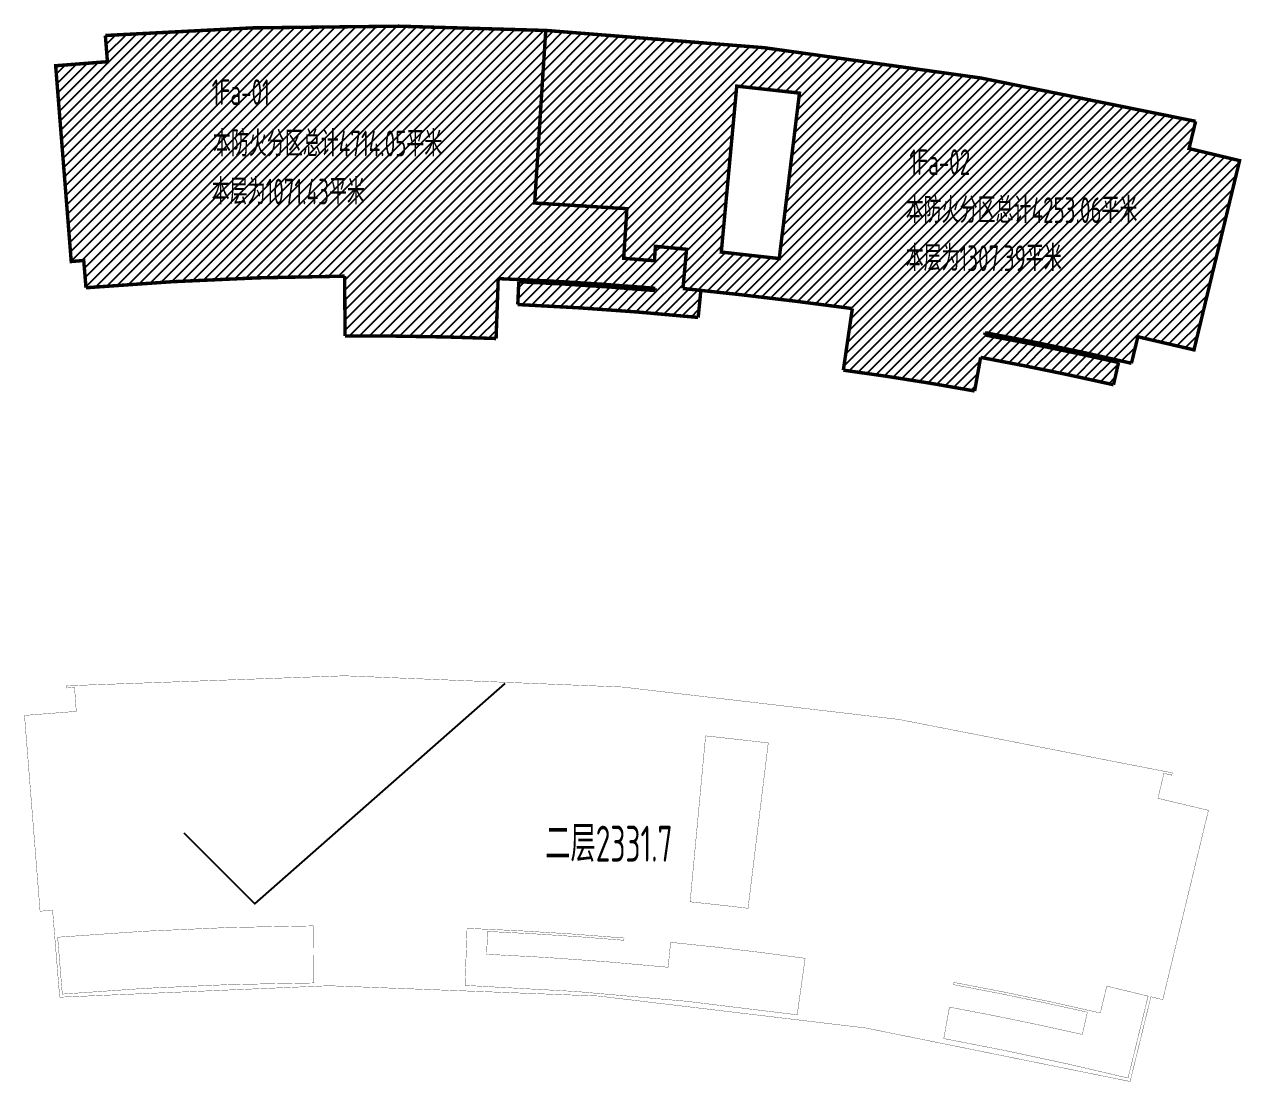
# Model space of a CAD drawing. Header units: millimetres. Extents: x 11515858 to 24947533, y -12784974 to -6116114.
# Drawn here: x 11937133 to 12043781, y -6483833 to -6391222 of the extents above; entities that cross this region are included whole.
import ezdxf
from ezdxf.enums import TextEntityAlignment as Align

# ---------------------------------------------------------------- set-up
doc = ezdxf.new("R2010")
doc.units = ezdxf.units.MM
doc.header["$LTSCALE"] = 10
doc.linetypes.add('A2-RI-F2$0$Dash', pattern=[6.35, 3.175, -3.175])
doc.linetypes.add('A2-RI-F2$0$HIDDEN2', pattern=[0.1875, 0.125, -0.0625])
for name, color, linetype in [('A2-RI-F2$0$0S-SLAB-HOLE', 210, 'Continuous'), ('A2-RI-F2$0$A-FIRE-line', 3, 'A2-RI-F2$0$Dash'), ('A2-RI-F2$0$A-SYMB-AREA', 4, 'Continuous'), ('A2-RI-F2$0$A-SYMB-NAME', 4, 'Continuous')]:
    doc.layers.add(name, color=color, linetype=linetype)
doc.layers.add('A2-RI-F2$0$A-TEXT', color=4, linetype='Continuous', lineweight=9)
doc.styles.add('A2-RI-F2$0$ECADI', font='hzs.shx', dxfattribs={"width": 0.7, "bigfont": 'hztxt.shx'})
doc.styles.add('A2-RI-F2$0$XD2008', font='hzs.shx', dxfattribs={"width": 0.7, "bigfont": 'hztxt.shx'})
pattern_1 = [(45, (188453.8020683974, -16843.14368055016), (-441.9417382415922, 441.9417382415922), [])]

# ---------------------------------------------------------------- blocks, each defined once
blk = doc.blocks.new('A2-RI-F2$0$5erhfh')
at = {"layer": 'A2-RI-F2$0$A-SYMB-AREA', "style": 'A2-RI-F2$0$ECADI', "width": 0.7}
blk.add_attdef('340M2', text='', height=2.5, dxfattribs=at).set_placement((0, 1.25), align=Align.MIDDLE_LEFT)
at = {"layer": 'A2-RI-F2$0$A-SYMB-NAME', "style": 'A2-RI-F2$0$ECADI', "width": 0.7}
blk.add_attdef('CHINESENAME', (-12.29193252821193, 3.0875), '', height=4.5, dxfattribs=at)
blk = doc.blocks.new('A2-RI-F2$0$A$C3DB76E82')
at = {"layer": 'A2-RI-F2$0$0S-SLAB-HOLE', "ltscale": 3, "const_width": 25}
for points in [[(98233.22823994979, -24024.96460208576), (99275.03365224786, -24276.06740206014), (103273.2069203053, -7694.408372524194), (98846.612562038, -6641.813240357675), (99375.16650963388, -4448.885416497476), (100055.6748272423, -4612.906036117114), (100103.5973320957, -4414.079429875128, 0.07644653507667881), (3226.708910562098, 3216.201443554834), (3241.494674537331, 3016.748739427887), (3933.633198883384, 3067.941896652803), (4085.687367966399, 973.6246024603024), (-450.420331671834, 618.1530597126111), (913.9789586551487, -16529.82970070373), (2010.316178925335, -16443.68126161676), (2632.0893918816, -24062.14541704953, -0.08092827019071934), (96412.02738232166, -31447.1895834133), (98233.11074605212, -24025.43815368321)], [(59220.41849192232, -1170.342661926523), (64712.04264213145, -1784.317033203319), (62940.43995765969, -16275.91421787441, 0.004155886266434528), (57865.09790777229, -15708.02029230539), (59220.41849195026, -1170.342661929317)], [(2865.359373278916, -23792.00800843351, -0.01884373731650038), (24901.83890143782, -22813.72168117762), (24868.29554339498, -17815.74473123532, 0.01880026560139423), (2454.239635095, -18809.85914636869), (2860.903531163931, -23792.374457445)], [(80086.19395117834, -27686.87784761097), (80585.22255528346, -24930.09881578479, -0.0100546074330881), (92226.80670240149, -27324.92458759435), (92669.18267805874, -25374.46220577788, 0.01006088582868313), (80941.4727281183, -22962.06933114305), (80976.4890938513, -22768.62875072379, -0.01199513421058337), (93800.19763376191, -25445.10033390392), (94367.08698639832, -23093.12178153265), (97990.03765761666, -23966.34920670558), (96232.40803738497, -31145.96452025231, 0.01410396598766784), (80086.19395117834, -27686.87784761097, -0.9708564549848009)]]:
    blk.add_lwpolyline(points, format="xyb", dxfattribs=at)
at = {"layer": 'A2-RI-F2$0$0S-SLAB-HOLE', "ltscale": 3}
blk.add_lwpolyline([(52058.15438306145, -19075.51297891792, 25, 25, 0.01004892500282834), (40124.12856767885, -18302.68913448881, 25, 25, 0), (40035.01698383875, -20300.70292964298, 25, 25, -0.01348282733670362), (55940.07024332881, -21440.64079148695, 25, 25, 0), (56155.46950631589, -19253.97540733963, 25, 25, -0.009965755017676518), (67940.26520390064, -20656.88412915636, 25, 25, 0), (67244.832900187, -25606.39739260171, 25, 25, 0.02500467558339983), (38144.88497551717, -23026.05264810566, 25, 25, 0), (38322.27193669043, -18029.88036254048, 25, 25, -0.01157068454417984), (52074.93375539407, -18878.84469299391, 25, 25, 0), (52058.15655661188, -19075.51316360105, 0, 0, 0)], format="xyseb", dxfattribs=at)
blk = doc.blocks.new('A2-RI-F2')
at = {"layer": 'A2-RI-F2$0$A-FIRE-line', "linetype": 'A2-RI-F2$0$HIDDEN2', "ltscale": 10000}
h = blk.add_hatch(dxfattribs=at)
h.set_pattern_fill('ANSI31', color=6, scale=5000, style=0)
h.set_pattern_definition(pattern_1)
edge = h.paths.add_edge_path()
edge.add_line((11978462.20980719, -6418745.951247929), (11978648.72602989, -6413492.6497847))
edge.add_arc((11967184.51133548, -6711021.865592513), 297749.9999626731, 85.14171824676419, 87.79340547695949, ccw=False)
edge.add_line((11992401.3878486, -6414341.614115112), (11992384.60953268, -6414538.295681129))
edge.add_arc((11967193.0078315, -6711019.974211132), 297550.0000004016, 85.14332930206847, 87.4462957508489)
edge.add_line((11980450.5837173, -6413765.4718367), (11980361.47213346, -6415763.485631854))
edge.add_arc((11967193.00114236, -6711020.08945892), 295550.1154317762, 84.37388945995502, 87.44629545084098, ccw=False)
edge.add_line((11996167.67921504, -6416893.690163786), (11996401.45890444, -6414520.352604338))
edge.add_arc((11948133.20928378, -6871711.054373411), 459731.6192144488, 83.97328088719208, 84.16994979831009)
edge.add_line((11994831.86138966, -6414357.364547874), (11995151.98182452, -6410922.375016092))
edge.add_line((11995151.98182452, -6410922.375016092), (11992417.27802215, -6410666.647635419))
edge.add_line((11992417.27802215, -6410666.647635419), (11992404.43990662, -6410866.319663122))
edge.add_line((11992404.43990662, -6410866.319663122), (11992336.20753295, -6411927.542112023))
edge.add_line((11992336.20753295, -6411927.542112023), (11989645.13534435, -6411713.425106194))
edge.add_line((11989645.13534435, -6411713.425106194), (11989923.7231972, -6407369.082595876))
edge.add_line((11989923.7231972, -6407369.082595876), (11981841.33847099, -6406871.670883586))
edge.add_line((11981841.33847099, -6406871.670883586), (11982813.34432962, -6391754.001923762))
edge.add_arc((11967186.65202213, -6711087.82521738), 319715.9430053377, 87.19844941244617, 94.11760708251805)
edge.add_line((11944229.78249821, -6392197.144335274), (11944412.43494823, -6394493.233399563))
edge.add_line((11944412.43494823, -6394493.233399563), (11939876.1665016, -6394846.539557981))
edge.add_line((11939876.1665016, -6394846.539557981), (11941240.23714238, -6411994.011057735))
edge.add_line((11941240.23714238, -6411994.011057735), (11942337.03949703, -6411908.490682989))
edge.add_line((11942337.03949703, -6411908.490682989), (11942531.70778616, -6414294.209727409))
edge.add_arc((11967184.51133177, -6711021.865614304), 297749.9999845347, 90.38289100228712, 94.74935502561948, ccw=False)
edge.add_line((11965194.7496366, -6413278.514153374), (11965229.91435801, -6418518.075048811))
edge.add_arc((11966593.49457465, -6732701.269019032), 314186.152979944, 87.83503346899857, 90.24866670911217, ccw=False)
h = blk.add_hatch(dxfattribs=at)
h.set_pattern_fill('ANSI31', color=256, scale=5000, style=0)
h.set_pattern_definition(pattern_1)
edge = h.paths.add_edge_path()
edge.add_arc((11967186.65202207, -6711087.825217376), 319715.9430053362, 76.88191217949421, 87.19844941243545)
edge.add_line((11982813.34432962, -6391754.001923762), (11981841.33847099, -6406871.670883584))
edge.add_line((11981841.33847099, -6406871.670883584), (11989923.7231972, -6407369.082595875))
edge.add_line((11989923.7231972, -6407369.082595875), (11989645.13534435, -6411713.425106195))
edge.add_line((11989645.13534435, -6411713.425106195), (11992336.20753294, -6411927.542112023))
edge.add_line((11992336.20753294, -6411927.542112023), (11992404.43990662, -6410866.319663122))
edge.add_line((11992404.43990662, -6410866.319663122), (11992417.27802215, -6410666.64763542))
edge.add_line((11992417.27802215, -6410666.64763542), (11995151.98182452, -6410922.375016092))
edge.add_line((11995151.98182452, -6410922.375016092), (11994831.86138966, -6414357.364547874))
edge.add_arc((11948133.20928552, -6871711.054358743), 459731.6191996809, 82.30719825087141, 84.16994979833959, ccw=False)
edge.add_line((12009673.65801614, -6416117.008236547), (12008885.21741682, -6421509.684672771))
edge.add_arc((11976214.5394093, -6664464.629014451), 245141.7512002794, 79.61867973032031, 82.34125556646649, ccw=False)
edge.add_line((12020388.70764888, -6423335.781628076), (12020911.67435657, -6420392.8808991))
edge.add_arc((11967193.00783184, -6711019.974209809), 295549.9999990314, 77.22353793206668, 79.52780722644633, ccw=False)
edge.add_line((12032553.26185202, -6422787.707289806), (12032995.63782768, -6420837.244907989))
edge.add_arc((11967193.00783188, -6711019.974209173), 297549.9999984005, 77.2235220911314, 79.52923013783702)
edge.add_line((12021267.92452939, -6418424.851414542), (12021302.94318706, -6418231.398172842))
edge.add_arc((11971899.7904695, -6686993.326544289), 273264.7903414799, 76.83733872790037, 79.5843044277089, ccw=False)
edge.add_line((12034126.65278338, -6420907.883036115), (12034686.20048194, -6418586.364418896))
edge.add_line((12034686.20048194, -6418586.364418896), (12039604.59834435, -6419734.203858522))
edge.add_line((12039604.59834435, -6419734.203858522), (12043599.76814798, -6403158.5656226))
edge.add_line((12043599.76814798, -6403158.5656226), (12039174.6710839, -6402099.758337287))
edge.add_line((12039174.6710839, -6402099.758337287), (12039748.99002094, -6399715.072209137))
h.paths.add_polyline_path([(11998192.04922597, -6411170.802994513), (12003267.93387689, -6411739.241480761), (12005038.59296941, -6397246.324585282), (11999546.87364154, -6396633.125364129)], flags=16)
at = {"layer": 'A2-RI-F2$0$A-FIRE-line', "color": 6, "linetype": 'A2-RI-F2$0$HIDDEN2', "ltscale": 10000, "const_width": 300}
blk.add_lwpolyline([(11978462.51613515, -6418745.927362784), (11978649.03235786, -6413492.625899555, -0.0115706845474644), (11992401.69417656, -6414341.590229967), (11992384.91586065, -6414538.271795984, 0.01004892500286163), (11980450.89004527, -6413765.447951555), (11980361.77846143, -6415763.461746709, -0.01340670327703652), (11996167.98554301, -6416893.666278641), (11996401.7652324, -6414520.328719193, 0.0008581302194689873), (11994832.16771763, -6414357.340662729), (11995152.28815249, -6410922.351130947), (11992417.58435012, -6410666.623750274), (11992404.74623459, -6410866.295777977), (11992336.51386091, -6411927.518226878), (11989645.44167232, -6411713.401221049), (11989924.02952517, -6407369.058710732), (11981841.64479896, -6406871.646998441), (11982813.65065759, -6391753.978038617, 0.03019969660715497), (11944230.08882617, -6392197.120450129), (11944412.7412762, -6394493.209514418), (11939876.47282957, -6394846.515672836), (11941240.54347035, -6411993.987172591), (11942337.345825, -6411908.466797845), (11942532.01411412, -6414294.185842264, -0.01905459906730239), (11965195.05596456, -6413278.49026823), (11965230.22068598, -6418518.051163666, -0.01053185111522589), (11978462.74938964, -6418739.357660026, 0.01053185111522589)], format="xyb", dxfattribs=at)
at = {"layer": 'A2-RI-F2$0$A-FIRE-line', "linetype": 'A2-RI-F2$0$HIDDEN2', "ltscale": 10000, "const_width": 300}
blk.add_lwpolyline([(12039749.29634891, -6399715.048323992, 0.04504481433319359), (11982813.65065759, -6391753.978038617), (11981841.64479896, -6406871.646998439), (11989924.02952517, -6407369.05871073), (11989645.44167232, -6411713.40122105), (11992336.51386091, -6411927.518226878), (11992404.74623459, -6410866.295777977), (11992417.58435012, -6410666.623750275), (11995152.28815248, -6410922.351130947), (11994832.16771763, -6414357.340662729, -0.00812796589357515), (12009673.96434411, -6416116.984351402), (12008885.52374479, -6421509.660787626, -0.01188003696911551), (12020389.01397684, -6423335.757742931), (12020911.98068454, -6420392.857013955, -0.01005461031357374), (12032553.56817999, -6422787.683404661), (12032995.94415565, -6420837.221022844, 0.01006088868992209), (12021268.23085736, -6418424.827529397), (12021303.24951502, -6418231.374287697, -0.01198647298007458), (12034126.95911135, -6420907.85915097), (12034686.50680991, -6418586.340533751), (12039604.90467232, -6419734.179973377), (12043600.07447595, -6403158.541737455), (12039174.97741187, -6402099.734452142), (12039749.29634891, -6399715.048323992)], format="xyb", dxfattribs=at)
blk.add_lwpolyline([(11999547.69298257, -6396630.971347029), (12005039.41231043, -6397244.170568182), (12003268.75321791, -6411737.087463661), (11998192.868567, -6411168.648977413)], close=True, dxfattribs=at)
ref = blk.add_blockref('A2-RI-F2$0$5erhfh', (11959692.88994798, -6398514.901310326), dxfattribs=dict(xscale=500, yscale=500, zscale=500))
ref.add_attrib('CHINESENAME', '1Fa-01', (11953546.92368397, -6398281.15130973), dxfattribs={"layer": 'A2-RI-F2$0$A-SYMB-NAME', "height": 2250, "style": 'A2-RI-F2$0$ECADI', "width": 0.7})
ref = blk.add_blockref('A2-RI-F2$0$5erhfh', (11959803.88994798, -6403016.401310326), dxfattribs=dict(xscale=500, yscale=500, zscale=500))
ref.add_attrib('CHINESENAME', '本防火分区总计4714.05平米', (11953657.92368397, -6402782.65130973), dxfattribs={"layer": 'A2-RI-F2$0$A-SYMB-NAME', "height": 2250, "style": 'A2-RI-F2$0$ECADI', "width": 0.7})
ref = blk.add_blockref('A2-RI-F2$0$5erhfh', (12020817.60328542, -6404648.156139043), dxfattribs=dict(xscale=500, yscale=500, zscale=500))
ref.add_attrib('CHINESENAME', '1Fa-02', (12014671.63702141, -6404414.406138447), dxfattribs={"layer": 'A2-RI-F2$0$A-SYMB-NAME', "height": 2250, "style": 'A2-RI-F2$0$ECADI', "width": 0.7})
ref = blk.add_blockref('A2-RI-F2$0$5erhfh', (11959692.88994798, -6407229.901310326), dxfattribs=dict(xscale=500, yscale=500, zscale=500))
ref.add_attrib('CHINESENAME', '本层为1071.43平米', (11953546.92368397, -6406996.15130973), dxfattribs={"layer": 'A2-RI-F2$0$A-SYMB-NAME', "height": 2250, "style": 'A2-RI-F2$0$ECADI', "width": 0.7})
ref = blk.add_blockref('A2-RI-F2$0$5erhfh', (12020495.10328542, -6408855.656139043), dxfattribs=dict(xscale=500, yscale=500, zscale=500))
ref.add_attrib('CHINESENAME', '本防火分区总计4253.06平米', (12014349.13702141, -6408621.906138447), dxfattribs={"layer": 'A2-RI-F2$0$A-SYMB-NAME', "height": 2250, "style": 'A2-RI-F2$0$ECADI', "width": 0.7})
ref = blk.add_blockref('A2-RI-F2$0$5erhfh', (12020495.10328542, -6413069.156139043), dxfattribs=dict(xscale=500, yscale=500, zscale=500))
ref.add_attrib('CHINESENAME', '本层为1307.39平米', (12014349.13702141, -6412835.406138447), dxfattribs={"layer": 'A2-RI-F2$0$A-SYMB-NAME', "height": 2250, "style": 'A2-RI-F2$0$ECADI', "width": 0.7})
blk.add_blockref('A2-RI-F2$0$A$C3DB76E82', (11937597.1702196, -6452372.820944182))
at = {"layer": 'A2-RI-F2$0$A-TEXT', "style": 'A2-RI-F2$0$XD2008', "width": 0.7}
blk.add_text('二层2331.7', height=3150, dxfattribs=at).set_placement((11982779.57415063, -6464564.700575753))

msp = doc.modelspace()

# ---------------------------------------------------------------- linework, layer by layer
msp.add_lwpolyline([(11951119.53005467, -6462032.500000001), (11957333.81426978, -6468263.993525054), (11979256.42212074, -6448955.999671312)])

# ---------------------------------------------------------------- block references
msp.add_blockref('A2-RI-F2', (0, 0))

doc.saveas('drawing.dxf')
